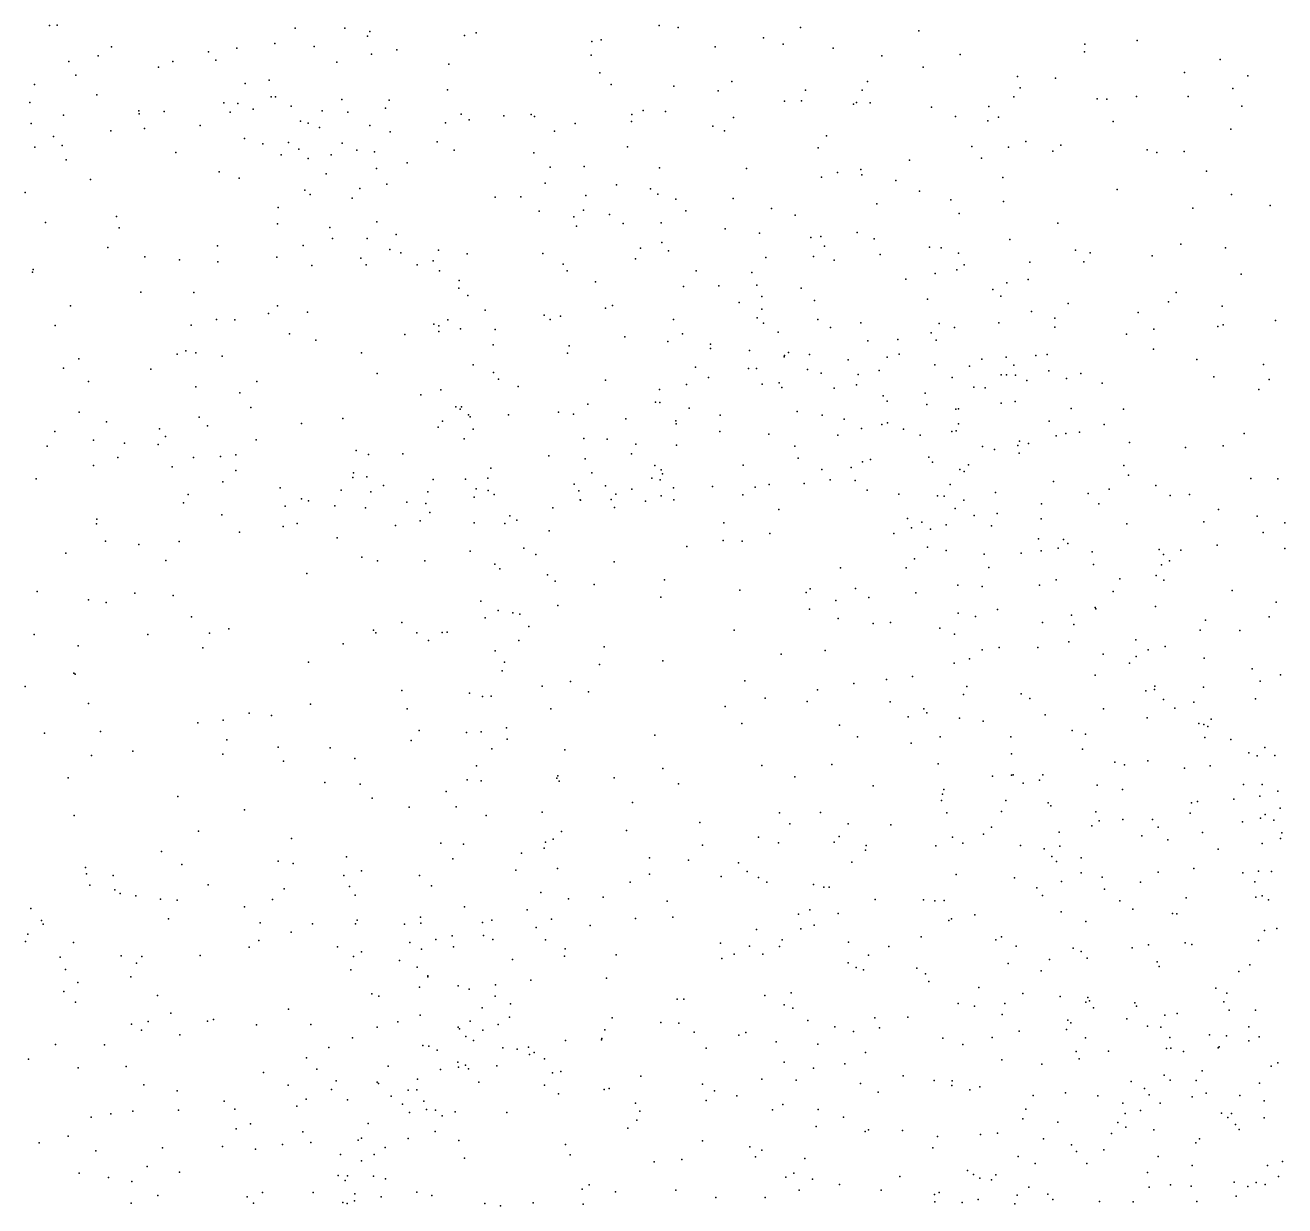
# Model space of a CAD drawing. Header units: metres. Extents: x -25 to 25, y -27.7 to 27.8.
# Drawn here: x -14.639 to -11.815, y -7.935 to -5.287 of the extents above; entities that cross this region are included whole.
import ezdxf

# ---------------------------------------------------------------- set-up
doc = ezdxf.new("R2010")
doc.units = ezdxf.units.M

msp = doc.modelspace()

# ---------------------------------------------------------------- linework, layer by layer
for p in [(-14.5843, -5.2873, 17.9836), (-14.5671, -5.2866, 4.6637), (-14.034, -5.2934, -4.9512), (-13.9223, -5.2936, 8.8546), (-13.866, -5.3007, 8.5322), (-13.6276, -5.3038, 0.9385), (-13.218, -5.2876, 0.5269), (-13.1754, -5.2921, 5.8368), (-12.9008, -5.2915, 5.9392), (-12.6359, -5.2996, 17.0792), (-14.4455, -5.3352, -4.9393), (-14.0791, -5.328, 8.299), (-13.991, -5.3342, 17.5175), (-13.8717, -5.311, 17.2956), (-13.6541, -5.3094, 17.2065), (-13.369, -5.3232, 5.5531), (-13.3477, -5.3193, -5.0284), (-13.0922, -5.3354, -5.3715), (-12.9837, -5.3151, 17.2241), (-12.9398, -5.3293, 1.2093), (-12.2632, -5.3295, 0.5974), (-12.1458, -5.3211, 1.1595), (-14.4755, -5.3551, 9.3293), (-14.2278, -5.3465, 6.4169), (-14.2115, -5.3648, 8.1976), (-14.1649, -5.3383, 4.4936), (-13.8628, -5.3517, 8.7236), (-13.8062, -5.3422, 4.5197), (-13.3701, -5.3538, 17.2505), (-12.8276, -5.3378, 0.605), (-12.7183, -5.3551, 1.1866), (-12.5428, -5.3523, -5.5516), (-12.2638, -5.3465, -5.5933), (-11.9602, -5.3639, 1.2257), (-14.5415, -5.3682, 8.1817), (-14.3402, -5.3809, 9.2569), (-14.3081, -5.368, 6.9846), (-13.9407, -5.3695, 8.3609), (-13.6896, -5.3743, 4.6802), (-12.6258, -5.381, -2.2912), (-12.0398, -5.3925, -5.7668), (-14.6184, -5.4193, 9.512), (-14.5257, -5.3991, 18.0871), (-14.1457, -5.4177, 7.0044), (-14.092, -5.4099, 6.1723), (-13.3511, -5.3937, 1.2033), (-13.3254, -5.4199, 5.9086), (-13.0545, -5.4129, 5.73), (-12.7507, -5.4133, 6.3356), (-12.4144, -5.4014, 16.9734), (-12.329, -5.4051, 6.2824), (-11.8978, -5.4, -5.9065), (-14.4782, -5.4425, 7.221), (-14.0878, -5.4474, 8.0843), (-14.0777, -5.4477, 9.0738), (-13.6922, -5.432, 0.7927), (-13.1845, -5.4233, 5.9922), (-13.0852, -5.4339, 1.292), (-12.8895, -5.4324, 17.2743), (-12.7624, -5.4323, -5.5228), (-12.4229, -5.4477, 5.976), (-12.4087, -5.4274, 0.6153), (-12.1475, -5.4466, 0.6507), (-12.0316, -5.4466, 16.7304), (-11.9313, -5.429, 0.734), (-14.6289, -5.4598, 4.5288), (-14.1933, -5.4608, 9.1835), (-14.1623, -5.4622, 7.2481), (-14.1281, -5.4751, 17.9813), (-14.0427, -5.4684, -4.9569), (-13.9291, -5.4531, 17.6745), (-13.8312, -5.4729, 17.4949), (-13.8233, -5.4549, 8.5877), (-13.2533, -5.4777, 0.5309), (-12.9366, -5.4569, -5.4439), (-12.8983, -5.4561, 5.7815), (-12.7824, -5.4641, 1.284), (-12.7756, -5.4604, -2.5983), (-12.745, -5.4607, -2.1075), (-12.6071, -5.4706, 1.2735), (-12.4785, -5.4693, -2.521), (-12.2356, -5.4519, 16.8616), (-12.2141, -5.4528, 1.2754), (-11.9111, -5.4683, 11.6041), (-14.5533, -5.4888, 7.353), (-14.3841, -5.4786, 18.1233), (-14.3835, -5.4853, 7.3374), (-14.3273, -5.4806, 7.9268), (-14.1795, -5.4817, 6.6202), (-14.0215, -5.5021, 7.3865), (-14.0045, -5.5061, 7.0805), (-13.9731, -5.479, 6.0936), (-13.9157, -5.4817, 8.2298), (-13.6965, -5.5054, -4.8745), (-13.6613, -5.4863, 4.4581), (-13.6437, -5.499, 5.9276), (-13.5662, -5.49, 4.9201), (-13.5044, -5.4873, 0.5219), (-13.4974, -5.4918, 1.17), (-13.2801, -5.5029, -5.0254), (-13.2788, -5.4866, 5.4983), (-13.2038, -5.4804, -5.1602), (-13.051, -5.4938, 0.5857), (-12.5536, -5.4917, 17.1391), (-12.481, -5.5011, -2.2987), (-12.4571, -5.4931, 6.324), (-12.2001, -5.5028, 6.05), (-14.6257, -5.5072, 7.95), (-14.4473, -5.5237, 7.5712), (-14.3715, -5.5184, 4.4247), (-14.2464, -5.5115, 7.7555), (-13.9791, -5.5164, 8.9534), (-13.8663, -5.5116, 8.7361), (-13.8205, -5.5261, 6.0021), (-13.4527, -5.5246, 17.3755), (-13.4063, -5.507, 5.3385), (-13.0972, -5.5132, 17.3662), (-13.0714, -5.5239, -5.3024), (-12.8426, -5.5347, -2.2482), (-11.936, -5.5199, -5.8082), (-14.6177, -5.5599, -4.9351), (-14.5755, -5.5364, 7.6571), (-14.5561, -5.5563, 4.4308), (-14.1475, -5.541, 6.4611), (-14.106, -5.5525, 4.294), (-14.0484, -5.55, 6.8856), (-13.9287, -5.551, 8.0885), (-13.7156, -5.5479, 0.898), (-13.2884, -5.5598, 6.0486), (-12.861, -5.5616, 0.62), (-12.5165, -5.5588, -2.1548), (-12.4349, -5.5601, 17.0547), (-12.3954, -5.5473, 1.3394), (-12.3175, -5.5561, 6.2451), (-14.547, -5.5884, 18.1982), (-14.301, -5.5719, 9.2911), (-14.065, -5.5773, 6.3036), (-14.0253, -5.5644, 7.8552), (-14.0044, -5.5859, 7.5407), (-13.9529, -5.5774, 17.8806), (-13.8955, -5.5671, 8.4759), (-13.8559, -5.5709, 7.3053), (-13.677, -5.5669, 0.6258), (-13.4987, -5.573, 4.5871), (-12.6567, -5.5893, 6.3121), (-12.495, -5.5848, -2.6219), (-12.3349, -5.5695, -5.5322), (-12.1237, -5.5661, 16.7843), (-12.102, -5.5722, -5.6402), (-12.0405, -5.5701, 0.731), (-14.2042, -5.6158, -4.975), (-13.8512, -5.6084, 17.7284), (-13.783, -5.5955, 4.273), (-13.4621, -5.6052, 5.0286), (-13.3855, -5.6039, 0.4536), (-13.2168, -5.6065, 17.4101), (-13.0216, -5.6078, 5.5986), (-12.8178, -5.6169, 6.3157), (-12.7655, -5.6105, 17.3162), (-11.9907, -5.6138, 1.4835), (-14.4924, -5.6328, -4.988), (-14.1595, -5.6296, 9.0954), (-13.9645, -5.6199, 8.6141), (-13.8281, -5.6431, 7.1554), (-13.4732, -5.641, 1.2824), (-13.3132, -5.645, -4.843), (-12.8535, -5.6278, 1.3958), (-12.7635, -5.6223, 5.7217), (-12.6869, -5.6347, -5.4721), (-12.4475, -5.6281, 0.6379), (-14.639, -5.6616, 9.6868), (-14.0124, -5.6569, -4.9283), (-14, -5.6667, 8.3092), (-13.9057, -5.6746, 4.2057), (-13.8886, -5.6531, 7.4335), (-13.5853, -5.6724, -4.7805), (-13.528, -5.6714, 6.0666), (-13.382, -5.6687, 4.6218), (-13.2368, -5.6539, 0.4971), (-13.2205, -5.6654, 6.1627), (-13.0521, -5.6753, 0.5667), (-12.6341, -5.6586, 0.6389), (-12.1909, -5.6549, 1.4806), (-11.9348, -5.6667, -5.7255), (-14.0716, -5.6956, 4.1867), (-13.4867, -5.7041, 17.5017), (-13.3875, -5.7016, 4.9103), (-13.1804, -5.6767, -4.9802), (-13.1576, -5.703, 1.4012), (-12.9657, -5.698, -5.2891), (-12.7296, -5.687, -2.7015), (-12.5642, -5.6785, 1.4333), (-12.4457, -5.6821, -5.4905), (-12.0214, -5.6974, 1.6167), (-11.8476, -5.6914, 1.6883), (-14.5937, -5.7293, 4.2397), (-14.4342, -5.7156, 18.2295), (-14.0737, -5.7325, 8.5116), (-13.8504, -5.7277, 17.8491), (-13.4087, -5.7162, 4.2491), (-13.3293, -5.7112, 5.1644), (-13.2983, -5.7316, 17.4914), (-13.2133, -5.73, 5.2888), (-12.9126, -5.7131, -2.5251), (-12.5454, -5.7093, 5.7884), (-12.3237, -5.7308, 1.5346), (-14.428, -5.7409, 9.4242), (-13.9558, -5.7404, 6.4547), (-13.807, -5.756, 7.3268), (-13.403, -5.7374, -4.6975), (-13.0699, -5.7431, 17.4518), (-12.9927, -5.753, 5.4662), (-12.7737, -5.7517, 5.6183), (-14.454, -5.7855, -5.0334), (-14.2077, -5.7819, 4.1313), (-14.0155, -5.7811, 7.828), (-13.9498, -5.7653, 17.9776), (-13.872, -5.7654, 6.7477), (-13.2599, -5.7871, 4.7336), (-13.2115, -5.7741, 4.3709), (-12.8777, -5.763, 0.6012), (-12.8554, -5.7609, 1.4763), (-12.8472, -5.782, -2.6705), (-12.7358, -5.7659, 6.2733), (-12.6115, -5.7847, -2.0654), (-12.5854, -5.7864, 17.213), (-12.4317, -5.7672, -2.2135), (-12.048, -5.7775, 0.7708), (-11.9479, -5.7862, 1.8228), (-14.3711, -5.8065, 4.1257), (-14.2929, -5.8129, -5.0318), (-14.0751, -5.8069, 8.0483), (-13.8865, -5.8094, -4.8622), (-13.8217, -5.7899, 6.33), (-13.7972, -5.7974, 6.8898), (-13.7247, -5.8154, 17.7522), (-13.7121, -5.7912, -4.7688), (-13.648, -5.7993, 6.2118), (-13.4787, -5.799, 4.1239), (-13.2706, -5.8106, 4.2011), (-13.1966, -5.793, -4.7906), (-12.9785, -5.8078, -2.2497), (-12.872, -5.8054, 17.39), (-12.8256, -5.8135, -5.2745), (-12.7223, -5.8009, 17.3226), (-12.5464, -5.7983, 1.5512), (-12.2845, -5.7909, 11.369), (-12.2653, -5.8171, 1.6637), (-12.2516, -5.7972, 16.8768), (-12.1127, -5.8042, 16.7488), (-14.6225, -5.8403, 9.6455), (-14.6208, -5.8344, -5.049), (-14.2074, -5.8173, 8.9166), (-13.9963, -5.8256, 7.6738), (-13.8747, -5.8243, 4.1028), (-13.7602, -5.824, 7.0693), (-13.7103, -5.8376, 0.9755), (-13.4329, -5.8224, 6.2271), (-13.4242, -5.8376, 1.4284), (-13.1349, -5.8374, 5.1926), (-13.0096, -5.841, -2.4815), (-12.5992, -5.8439, 5.6431), (-12.5503, -5.8356, -2.7165), (-12.5343, -5.824, 6.1868), (-12.3866, -5.8179, 5.9592), (-11.9131, -5.8453, 2.0243), (-13.6663, -5.8591, 6.3528), (-13.3608, -5.8622, -4.6037), (-13.1632, -5.8725, 4.9252), (-13.084, -5.8715, 4.2713), (-12.9989, -5.8701, 1.5554), (-12.6645, -5.8562, -5.3244), (-12.4386, -5.8647, 1.6675), (-12.3906, -5.8568, 17.0089), (-14.3798, -5.8852, 9.1737), (-14.2608, -5.8864, 4.0184), (-13.6669, -5.8764, 1.2422), (-13.6463, -5.8931, 0.3999), (-12.9875, -5.8955, -4.9761), (-12.8992, -5.8766, 6.2604), (-12.6162, -5.9012, 1.6743), (-12.4694, -5.8794, -5.3594), (-12.4514, -5.8948, 0.6849), (-12.0584, -5.8862, -5.5102), (-14.5374, -5.9162, 3.9616), (-14.0737, -5.9164, 7.7716), (-13.6081, -5.9257, 6.4806), (-13.3379, -5.9217, 0.3289), (-13.3226, -5.9151, 17.5791), (-13.0385, -5.9089, 4.6576), (-12.9877, -5.9235, 4.46), (-12.8695, -5.904, 5.3418), (-12.3829, -5.9292, -2.2171), (-12.301, -5.9108, 1.8157), (-12.0758, -5.907, 2.0481), (-11.9556, -5.9171, 2.3428), (-14.2099, -5.9466, 8.2283), (-14.1691, -5.9474, -5.0111), (-14.0938, -5.9332, 4.0027), (-14.0059, -5.9307, -4.9046), (-13.7232, -5.9574, -4.6577), (-13.6913, -5.9472, 0.5711), (-13.4754, -5.9372, 6.4012), (-13.4622, -5.9471, 17.6446), (-13.4391, -5.9391, 3.9649), (-13.1854, -5.9471, 6.2984), (-12.9982, -5.943, 4.9403), (-12.9839, -5.9551, 4.0397), (-12.8621, -5.9471, -2.096), (-12.7658, -5.9544, -5.1608), (-12.5901, -5.9559, 5.5262), (-12.4565, -5.9542, 5.655), (-12.3308, -5.9441, 11.376), (-12.1436, -5.9313, 0.7799), (-11.8359, -5.9493, -5.6016), (-14.5716, -5.9603, 9.3631), (-14.2667, -5.9595, 8.5634), (-14.0463, -5.9791, 7.6326), (-13.7878, -5.9806, 17.9213), (-13.7116, -5.961, 0.8236), (-13.7116, -5.9737, 6.9406), (-13.6634, -5.9675, 6.6989), (-13.5853, -5.9691, 1.4193), (-13.2946, -5.9856, -4.5136), (-13.1653, -5.9787, 0.397), (-12.9511, -5.9751, 4.1927), (-12.8337, -5.9649, 0.5753), (-12.6077, -5.9768, -5.204), (-12.5556, -5.9651, -2.0814), (-12.3304, -5.9639, 5.8484), (-12.17, -5.9798, 16.7594), (-12.1089, -5.9685, 2.2946), (-11.9654, -5.9623, 2.5124), (-11.953, -5.9585, 16.6359), (-13.9874, -5.9929, 18.0616), (-13.5902, -6.0036, 3.9481), (-13.4196, -6.0056, 1.5873), (-13.1981, -5.996, 1.6298), (-13.1026, -6.0022, 3.797), (-13.1024, -6.0116, 17.5479), (-12.7496, -5.9948, 17.3554), (-12.6829, -5.9913, 0.629), (-12.597, -5.9932, 17.2167), (-12.1095, -6.0132, -5.4013), (-14.5189, -6.0349, 18.2603), (-14.2984, -6.0242, -5.1093), (-14.2786, -6.0174, 8.3903), (-14.2565, -6.0215, 18.2078), (-14.1977, -6.0293, 7.9748), (-13.8848, -6.0216, -4.7743), (-13.4232, -6.022, -4.4046), (-13.0155, -6.016, -2.8099), (-12.9378, -6.0302, -4.7681), (-12.9369, -6.0273, 3.8038), (-12.9279, -6.0208, 17.4769), (-12.881, -6.0256, 4.7899), (-12.7938, -6.0376, 6.2257), (-12.7065, -6.031, -5.0341), (-12.68, -6.0243, 1.8162), (-12.4942, -6.0354, -2.7024), (-12.4396, -6.0312, 17.0239), (-12.3734, -6.0279, -5.2179), (-12.3475, -6.0255, -2.4005), (-12.0125, -6.0366, 2.6704), (-14.5534, -6.0561, -5.1808), (-14.3576, -6.0582, 8.6842), (-13.8497, -6.068, 7.2537), (-13.6347, -6.0485, -4.4479), (-13.5888, -6.0657, 0.2727), (-13.1359, -6.0537, -2.6921), (-13.0177, -6.0565, -4.6212), (-12.9998, -6.0568, 0.4593), (-12.8854, -6.0587, 3.6106), (-12.8548, -6.0668, 3.9406), (-12.7717, -6.0698, 3.3403), (-12.7243, -6.0611, 5.2197), (-12.5995, -6.0483, 5.4011), (-12.5217, -6.0518, 1.9303), (-12.4508, -6.0709, 5.5159), (-12.4387, -6.0706, 2.0661), (-12.4228, -6.0493, -2.1122), (-12.3439, -6.0621, 3.0481), (-12.2725, -6.068, 2.3846), (-11.8625, -6.0475, 14.3829), (-14.4972, -6.0862, 3.6716), (-14.2565, -6.0975, 3.7462), (-14.1198, -6.0857, 3.8364), (-13.5776, -6.0804, 6.6125), (-13.5337, -6.0969, 17.7747), (-13.3383, -6.0828, 0.2794), (-13.1561, -6.0926, 3.5718), (-13.1068, -6.0767, -2.2495), (-12.9866, -6.0918, 3.3878), (-12.9485, -6.0888, 1.829), (-12.943, -6.0993, -2.9317), (-12.7753, -6.0934, -2.9212), (-12.5612, -6.0771, 0.6794), (-12.5124, -6.0986, 2.9986), (-12.4185, -6.0714, 3.2251), (-12.3933, -6.0833, 5.9425), (-12.3044, -6.0794, 2.8195), (-12.2246, -6.0899, -5.2486), (-11.9742, -6.0757, 2.8314), (-11.8498, -6.0817, -5.5236), (-14.1577, -6.1115, 7.7016), (-13.7519, -6.116, -4.5398), (-13.7073, -6.1049, 3.8745), (-13.2172, -6.1038, -2.3631), (-12.8256, -6.1008, 4.5978), (-12.7155, -6.118, 1.974), (-12.6217, -6.112, -2.8376), (-12.4868, -6.1001, -5.0324), (-11.8736, -6.1039, 14.1641), (-14.5182, -6.1546, 8.8923), (-14.133, -6.1441, -5.054), (-13.6739, -6.1429, 0.7546), (-13.664, -6.1478, 0.3869), (-13.6605, -6.1428, 1.0492), (-13.4432, -6.155, -4.1807), (-13.3777, -6.1368, 6.4381), (-13.2257, -6.1319, 17.6308), (-13.2161, -6.1329, -2.8026), (-13.1503, -6.1459, 6.3041), (-12.9084, -6.1528, 1.9741), (-12.7068, -6.1303, 3.066), (-12.6177, -6.1372, 2.1136), (-12.5527, -6.1476, -2.1134), (-12.5465, -6.1473, -4.839), (-12.4507, -6.1346, 3.4383), (-12.4193, -6.1304, 2.4926), (-12.2939, -6.1461, 3.3372), (-12.1767, -6.1476, 14.3397), (-14.4565, -6.1761, 8.7186), (-14.2489, -6.1662, 2.3615), (-14.0197, -6.1799, 7.4105), (-13.9269, -6.1688, -4.8175), (-13.7034, -6.1748, 6.96), (-13.6454, -6.1605, 1.258), (-13.6412, -6.1652, -4.1979), (-13.5558, -6.1604, 3.7503), (-13.41, -6.1595, 1.8247), (-13.2922, -6.1693, -2.5475), (-13.1801, -6.1739, 1.9073), (-13.1793, -6.1811, 0.332), (-13.0811, -6.1614, -4.4146), (-12.8522, -6.1611, -4.5959), (-12.8026, -6.1702, 4.3184), (-12.7188, -6.1825, 4.721), (-12.7056, -6.1787, 3.8018), (-12.547, -6.1808, 2.3862), (-12.3434, -6.1745, -2.5196), (-12.2198, -6.1824, 14.4976), (-14.5725, -6.198, 3.2014), (-14.3381, -6.1917, 3.4933), (-14.3243, -6.209, 8.1256), (-14.2304, -6.1852, 7.8188), (-13.7132, -6.1883, 17.9347), (-13.6348, -6.1926, 1.4124), (-13.0817, -6.1981, 3.2312), (-12.9722, -6.2043, 3.0978), (-12.8171, -6.2062, 2.1178), (-12.7641, -6.1915, 2.9332), (-12.6696, -6.1931, 17.2671), (-12.6328, -6.2065, 2.7243), (-12.5614, -6.1979, 17.1082), (-12.5515, -6.1963, 2.5799), (-12.3275, -6.2077, -4.956), (-12.3063, -6.2028, -2.2546), (-12.2755, -6.1995, 0.7905), (-11.9061, -6.2023, 0.7932), (-14.5896, -6.2309, 3.0149), (-14.4856, -6.2174, 2.5973), (-14.4163, -6.2243, 3.3063), (-14.3412, -6.2272, 2.5136), (-14.1215, -6.2164, 18.1319), (-13.8973, -6.2405, 7.239), (-13.6552, -6.2147, 0.8901), (-13.3865, -6.2135, 3.5462), (-13.334, -6.2152, -2.7126), (-13.2701, -6.2261, 3.3975), (-13.1785, -6.2288, -4.2243), (-12.9137, -6.2312, 17.4934), (-12.4931, -6.2317, 5.1731), (-12.4657, -6.2382, 3.5567), (-12.4133, -6.2296, -4.8149), (-12.4099, -6.2198, 14.4019), (-12.3896, -6.2251, 16.8872), (-12.1634, -6.2228, -5.1734), (-12.0376, -6.2337, 16.6558), (-11.9531, -6.2305, -5.3776), (-14.4314, -6.2566, 8.4556), (-14.2618, -6.2562, -5.177), (-14.201, -6.2542, 2.7038), (-14.167, -6.2507, 3.5338), (-13.8696, -6.2494, -4.6633), (-13.7923, -6.2479, -4.3948), (-13.4653, -6.2526, 2.0002), (-13.3838, -6.2594, -3.9906), (-13.2797, -6.2482, 2.0293), (-12.9062, -6.2576, 2.9321), (-12.7618, -6.2661, 2.3326), (-12.7437, -6.2605, 4.1274), (-12.6135, -6.2556, 4.8376), (-12.6048, -6.2666, -2.9153), (-12.4103, -6.2466, -2.1269), (-14.4858, -6.2743, -5.263), (-14.3095, -6.2775, 7.9744), (-14.1664, -6.2855, 7.5611), (-13.9028, -6.2909, 2.2512), (-13.5953, -6.2804, 6.7631), (-13.3683, -6.2908, -2.9161), (-13.2274, -6.2741, 3.2508), (-13.2135, -6.284, -3.1501), (-13.2099, -6.2929, -4.0669), (-13.0292, -6.2733, -2.2347), (-12.8532, -6.283, 0.5116), (-12.7871, -6.279, 17.3822), (-12.544, -6.2834, 14.2517), (-12.5339, -6.288, -4.619), (-12.5241, -6.2731, 6.0093), (-12.1761, -6.274, 5.6479), (-12.1655, -6.2959, 16.7222), (-14.6146, -6.3044, 8.8328), (-14.1958, -6.3109, 3.1031), (-14.0671, -6.3244, 3.394), (-13.9044, -6.3009, 3.5809), (-13.8731, -6.2998, 18.029), (-13.8357, -6.3194, 2.0749), (-13.7241, -6.3054, 2.2587), (-13.6516, -6.3053, 0.6656), (-13.602, -6.3025, -3.9131), (-13.4081, -6.3161, 17.806), (-13.3377, -6.3197, 2.2535), (-13.2339, -6.3029, 6.3766), (-13.2156, -6.3063, 17.6929), (-13.1853, -6.3242, 3.0154), (-13.0981, -6.3217, -3.2731), (-13.0023, -6.3229, 2.7849), (-12.9714, -6.317, 2.3506), (-12.8925, -6.3149, 2.5028), (-12.8347, -6.3061, -2.2163), (-12.7782, -6.308, 6.1939), (-12.5652, -6.3172, 14.4159), (-12.3339, -6.31, 14.0792), (-12.1044, -6.3192, 3.3136), (-11.891, -6.3035, 5.3925), (-11.8308, -6.3039, 2.8634), (-14.2736, -6.3395, 7.8157), (-14.0192, -6.3487, 2.1375), (-14.0041, -6.3533, 2.9756), (-13.9307, -6.3297, -4.8303), (-13.8641, -6.3333, 2.5682), (-13.736, -6.3335, 1.8674), (-13.6327, -6.3456, 2.4191), (-13.6277, -6.3267, 3.494), (-13.6011, -6.33, 1.3079), (-13.5879, -6.3391, 17.92), (-13.3975, -6.3311, -3.1451), (-13.3949, -6.3515, 3.1651), (-13.3938, -6.352, 2.4214), (-13.3255, -6.3503, -3.5451), (-13.315, -6.3387, -3.7208), (-13.2793, -6.3274, -2.3405), (-13.2132, -6.3424, 2.3736), (-13.1849, -6.3514, -3.4425), (-13.03, -6.3402, 2.6298), (-12.7515, -6.3294, -3.0677), (-12.6805, -6.3384, -4.4725), (-12.5937, -6.3425, 4.6057), (-12.5787, -6.3427, 3.786), (-12.5344, -6.3523, 14.0927), (-12.4636, -6.3351, -2.8306), (-12.2559, -6.3372, -4.9007), (-12.209, -6.3276, 5.2394), (-12.0721, -6.3417, 0.8006), (-12.0287, -6.3392, 5.6273), (-14.2838, -6.3578, 2.2405), (-14.0559, -6.3657, -5.0322), (-13.9447, -6.3647, 3.1174), (-13.8761, -6.3692, 3.2605), (-13.7834, -6.3564, 3.3957), (-13.7407, -6.3596, -4.0118), (-13.732, -6.3796, 2.72), (-13.4562, -6.3695, -3.3689), (-13.318, -6.3687, 2.6423), (-13.2482, -6.3543, 0.3431), (-12.9496, -6.3727, -4.1924), (-12.5543, -6.3709, 16.9907), (-12.3603, -6.3602, 5.845), (-12.2322, -6.3603, 3.463), (-11.9636, -6.3727, 14.8288), (-14.4795, -6.4048, 18.2069), (-14.4787, -6.3947, 2.3082), (-14.1983, -6.3846, 18.1276), (-14.0295, -6.4045, 18.0639), (-13.8087, -6.409, -4.2305), (-13.7536, -6.3986, 3.0724), (-13.6327, -6.4031, 0.7858), (-13.5638, -6.4045, 2.9092), (-13.5524, -6.3871, 3.1368), (-13.5365, -6.3972, 2.7472), (-13.073, -6.4027, -3.538), (-12.6613, -6.3931, 4.1176), (-12.6289, -6.4016, 17.1503), (-12.5745, -6.4071, -2.9838), (-12.5116, -6.3861, -2.1896), (-12.4724, -6.4097, 4.7336), (-12.4602, -6.3822, 0.7302), (-12.361, -6.3939, 14.6163), (-12.169, -6.4055, 14.7087), (-11.9963, -6.4007, -5.2348), (-11.8769, -6.3876, -5.3706), (-11.8151, -6.403, 5.25), (-14.1583, -6.4235, 7.4872), (-14.0604, -6.4112, 7.3645), (-13.9399, -6.4367, 7.2372), (-13.4646, -6.4212, -2.8451), (-12.9696, -6.4267, 17.5386), (-12.6916, -6.4268, 6.1462), (-12.6523, -6.4141, 14.307), (-12.6094, -6.417, 4.3859), (-11.8635, -6.4245, 0.733), (-14.4586, -6.4441, 8.2731), (-14.3846, -6.4515, 8.0111), (-14.2941, -6.4446, -5.2056), (-13.6415, -6.4665, 1.6632), (-13.5209, -6.4596, -3.5706), (-13.1554, -6.4559, 6.3908), (-13.0742, -6.4422, -2.2957), (-13.0316, -6.4443, -3.899), (-12.6162, -6.4575, 0.6278), (-12.5745, -6.4652, 3.9975), (-12.3671, -6.4388, 4.8548), (-12.3615, -6.4658, -4.603), (-12.3233, -6.4598, 13.98), (-12.3111, -6.4403, -2.7158), (-12.3019, -6.449, -2.18), (-12.0971, -6.4625, -5.0603), (-12.0483, -6.4644, 5.0887), (-11.9667, -6.4528, 14.0115), (-11.8152, -6.4608, 16.4849), (-14.5478, -6.4712, 8.4693), (-14.3237, -6.4875, 7.8452), (-13.8846, -6.4797, -4.5977), (-13.8495, -6.4884, -4.4051), (-13.7429, -6.4881, 7.0235), (-13.4939, -6.4736, -3.0256), (-13.3183, -6.4903, -2.4713), (-12.645, -6.4835, -2.2553), (-12.489, -6.4729, 3.8312), (-12.4062, -6.4711, 16.7847), (-12.2469, -6.468, -2.5553), (-12.087, -6.4739, 3.4125), (-12.0739, -6.4883, 5.6784), (-14.0077, -6.5162, 2.0862), (-13.5861, -6.4959, 1.0758), (-13.5752, -6.5058, 1.3877), (-13.4682, -6.5192, 0.4223), (-12.8115, -6.5035, -3.2673), (-12.664, -6.5042, -3.123), (-12.4787, -6.5032, 4.497), (-12.244, -6.4967, 5.7787), (-12.1036, -6.5211, 13.9814), (-12.0917, -6.4968, 16.6614), (-13.4511, -6.5335, 6.651), (-13.3636, -6.5414, 17.8246), (-13.2056, -6.5306, 17.7218), (-12.8791, -6.5508, -3.4007), (-12.7778, -6.5502, 0.5062), (-12.5479, -6.5424, 6.0204), (-12.4937, -6.5454, -2.2353), (-12.3647, -6.5428, 4.6232), (-12.3278, -6.5304, 3.6996), (-12.1853, -6.5285, -2.4212), (-12.0864, -6.5315, 0.7665), (-14.6125, -6.557, 2.2683), (-14.497, -6.5756, 18.1493), (-14.3933, -6.5608, -5.2326), (-14.3076, -6.5656, 18.0881), (-13.6173, -6.5787, 0.7762), (-13.2143, -6.5694, -2.3742), (-13.037, -6.5541, 0.3888), (-12.8878, -6.5595, -3.987), (-12.8216, -6.5774, -2.307), (-12.7473, -6.5703, -4.1961), (-12.6422, -6.56, 17.0505), (-12.2, -6.5569, 14.7058), (-11.9329, -6.5547, 16.5614), (-14.4572, -6.5819, 8.1347), (-13.5789, -6.5997, 6.8409), (-13.5459, -6.6046, 0.5362), (-13.5304, -6.6075, 17.9337), (-13.445, -6.5883, -2.7469), (-12.881, -6.5965, 6.3269), (-12.5473, -6.6052, -4.3712), (-12.4593, -6.5976, 4.2017), (-12.2399, -6.5925, 4.7061), (-12.2385, -6.5956, 0.7495), (-12.1051, -6.5903, -4.9547), (-11.8347, -6.5806, 13.9657), (-14.2665, -6.6135, 7.6943), (-13.7948, -6.6268, 1.9072), (-13.608, -6.6163, 1.5705), (-13.51, -6.6355, -3.1376), (-12.8166, -6.6178, 17.3179), (-12.7379, -6.6289, 14.2164), (-12.6992, -6.6264, -3.2524), (-12.5087, -6.6128, -3.0696), (-12.358, -6.6268, 4.428), (-12.2933, -6.6103, -2.2078), (-12.2882, -6.6312, -4.6155), (-11.993, -6.6212, 14.8414), (-11.8501, -6.614, 14.9394), (-14.6188, -6.6534, 8.407), (-14.3639, -6.653, 7.8861), (-14.226, -6.6507, 2.1459), (-14.1825, -6.641, 18.0338), (-13.8582, -6.6436, -4.462), (-13.853, -6.6499, 7.1489), (-13.7607, -6.6499, 18.0079), (-13.704, -6.6488, 6.9901), (-13.693, -6.648, 1.7703), (-13.0499, -6.644, 17.5677), (-12.5882, -6.6394, 16.8942), (-12.5555, -6.6525, 0.6191), (-12.0048, -6.6438, 4.8737), (-11.9162, -6.6446, -5.2387), (-14.5206, -6.6785, 2.2005), (-14.241, -6.6836, -5.0965), (-13.9261, -6.6746, 2.0123), (-13.7345, -6.6665, -4.2444), (-13.5856, -6.6903, 1.0601), (-13.5321, -6.6669, -3.6805), (-13.3407, -6.681, -2.5314), (-12.8452, -6.6891, -3.6813), (-12.4935, -6.6881, 13.9214), (-12.4553, -6.6827, 14.5529), (-12.3689, -6.6825, 5.8971), (-12.299, -6.6699, 3.8872), (-12.1494, -6.6654, -2.2803), (-12.1214, -6.6879, -2.5543), (-12.0833, -6.6803, 5.7481), (-14.0039, -6.7155, 18.0185), (-13.5641, -6.7157, 1.3176), (-13.3517, -6.7204, 6.6284), (-13.2094, -6.7127, 0.3925), (-12.944, -6.6973, 6.4271), (-12.556, -6.7174, -3.1942), (-12.5223, -6.7078, -2.2712), (-12.2226, -6.6977, -2.8658), (-12.1635, -6.7178, 4.5365), (-12.1485, -6.7029, 3.7603), (-11.9959, -6.7061, 3.5687), (-14.5296, -6.7404, -5.2508), (-14.5269, -6.7425, 8.2013), (-13.5698, -6.7352, -3.9718), (-12.6496, -6.7477, 0.5333), (-12.2406, -6.7444, 4.0882), (-11.888, -6.7302, 16.524), (-11.8244, -6.7435, 0.6014), (-14.639, -6.7703, 2.1634), (-13.4803, -6.7689, -3.3959), (-13.4164, -6.7589, 0.4316), (-13.0258, -6.7576, -2.3383), (-12.8626, -6.7773, -2.3253), (-12.7812, -6.7636, 14.1039), (-12.708, -6.7541, 16.9895), (-12.5276, -6.7697, 16.7568), (-12.1072, -6.7769, -4.9052), (-12.1067, -6.7694, -2.1139), (-11.9971, -6.7715, 4.6341), (-11.8706, -6.758, 3.4256), (-13.7948, -6.7791, -4.3886), (-13.6426, -6.7852, 0.6762), (-13.6134, -6.7928, 17.9685), (-13.5944, -6.7918, 1.4889), (-13.3759, -6.7817, 17.8355), (-12.9804, -6.796, 0.3636), (-12.8857, -6.8039, 17.2968), (-12.7001, -6.8043, 14.3079), (-12.5356, -6.7882, 11.2037), (-12.4058, -6.7863, -3.1591), (-12.3866, -6.7967, -4.4168), (-12.1267, -6.7795, 13.9183), (-12.087, -6.799, 3.9729), (-12.0189, -6.8055, 3.8023), (-11.8809, -6.798, 14.9113), (-14.4971, -6.8082, 18.025), (-14.1371, -6.8298, -4.9034), (-13.9996, -6.8099, 7.3262), (-13.7827, -6.8204, 7.0907), (-13.4607, -6.8204, -2.9728), (-13.0696, -6.8149, 6.5273), (-12.6244, -6.8204, 6.2276), (-12.618, -6.829, -4.1021), (-12.3525, -6.8333, 5.9501), (-12.2219, -6.82, -3.0539), (-12.0614, -6.8188, -2.6542), (-14.2522, -6.8514, -5.0136), (-14.1952, -6.8453, 2.1049), (-14.0865, -6.8353, 7.4516), (-13.0322, -6.853, 17.4831), (-12.8131, -6.8569, 17.1335), (-12.6595, -6.838, -3.4761), (-12.5446, -6.8414, 14.4612), (-12.4915, -6.8481, 6.0992), (-12.1236, -6.8404, 5.8475), (-12.008, -6.8531, 14.8218), (-11.997, -6.8549, 4.2643), (-11.9876, -6.8598, -2.3792), (-11.98, -6.8434, 13.903), (-14.5958, -6.8749, -5.287), (-14.4699, -6.8708, 8.0793), (-14.1867, -6.8894, 7.6445), (-13.756, -6.8684, 17.9808), (-13.6493, -6.8734, 0.8718), (-13.6165, -6.8716, 1.0696), (-13.5602, -6.863, -4.0753), (-13.5588, -6.8881, 6.8144), (-13.2275, -6.8795, -2.4056), (-12.7731, -6.8826, 13.8839), (-12.5875, -6.8832, 13.8463), (-12.4295, -6.883, -2.2309), (-12.292, -6.8688, 16.6578), (-12.2621, -6.8772, 0.7501), (-11.9946, -6.8843, 0.7388), (-11.9358, -6.889, -2.2317), (-14.3975, -6.9154, 17.975), (-14.072, -6.9061, -4.7435), (-13.9555, -6.9074, -4.6174), (-13.7737, -6.8908, 1.8186), (-13.5932, -6.9101, 0.5067), (-13.4295, -6.9121, 0.4178), (-12.6525, -6.897, 6.3642), (-12.2689, -6.9109, -4.6374), (-11.8598, -6.9072, 4.3925), (-14.4907, -6.9246, -5.1822), (-14.1956, -6.9218, 17.9615), (-14.0596, -6.9373, 2.0427), (-13.8997, -6.9317, 7.2619), (-12.8306, -6.945, 14.1237), (-12.5925, -6.9433, -3.6172), (-12.4277, -6.921, 0.7117), (-12.196, -6.9395, -4.7732), (-12.1744, -6.9459, 13.8489), (-12.122, -6.9366, -3.1084), (-11.896, -6.9187, 4.061), (-11.8774, -6.9257, 5.8464), (-11.8377, -6.9245, 2.5738), (-14.5424, -6.9748, 18.0018), (-13.6269, -6.9476, 1.4343), (-13.4451, -6.9702, -3.2167), (-13.3189, -6.9749, 17.7601), (-13.2095, -6.954, 0.3633), (-12.9872, -6.9469, 6.5451), (-12.9139, -6.9723, 17.2248), (-12.4706, -6.9709, -4.1521), (-12.428, -6.9686, -3.4038), (-12.4242, -6.9685, 16.6993), (-12.3576, -6.9685, 13.8151), (-12.0397, -6.9534, -2.9744), (-11.9822, -6.9483, -5.0764), (-13.9673, -6.9856, 7.401), (-13.8877, -6.9893, -4.4896), (-13.6481, -6.979, 17.9426), (-13.6168, -6.9815, 1.2768), (-13.4469, -6.976, -2.8213), (-13.442, -6.9825, -3.5629), (-13.1745, -6.988, 6.5646), (-12.738, -6.9925, 6.5272), (-12.5792, -7.0011, 16.7888), (-12.4019, -6.9867, 6.1448), (-12.3652, -6.9804, -4.3951), (-12.2355, -6.9917, 6.0187), (-12.1792, -7.0008, 14.6976), (-11.9077, -6.9902, -2.5614), (-11.8656, -6.9896, -2.3604), (-14.2968, -7.017, 2.0903), (-13.8609, -7.0207, 17.9577), (-13.695, -7.0053, 0.7054), (-13.2775, -7.0301, -2.3979), (-12.5846, -7.0256, 6.4358), (-12.5822, -7.0113, 10.9586), (-12.4402, -7.0259, 14.5154), (-12.3456, -7.031, 10.9077), (-12.0245, -7.0309, 0.9282), (-12.0106, -7.028, 5.9568), (-11.9294, -7.0225, -1.9634), (-11.8709, -7.016, 0.7657), (-11.8306, -7.0045, 2.1215), (-14.5293, -7.0597, 8.1366), (-14.1473, -7.0468, 7.7277), (-13.7782, -7.0409, 1.7729), (-13.6731, -7.0401, 1.5739), (-13.6053, -7.0596, 6.8169), (-13.4803, -7.0518, 6.7006), (-12.9481, -7.0534, 0.3744), (-12.856, -7.0527, -2.2747), (-12.5729, -7.0536, 11.3325), (-12.4499, -7.0507, -2.2048), (-12.34, -7.0379, 11.0695), (-12.2388, -7.0513, -3.3384), (-12.0271, -7.0539, 14.826), (-11.8588, -7.0572, 1.0662), (-11.8252, -7.0432, -5.2905), (-13.1267, -7.0754, 17.5562), (-12.9246, -7.0778, 14.0023), (-12.7943, -7.078, 0.5376), (-12.6985, -7.0801, 16.8888), (-12.4728, -7.0854, -3.9323), (-12.2476, -7.0822, -2.1011), (-12.2316, -7.0717, 16.6036), (-12.1782, -7.0681, 1.1113), (-12.1117, -7.0685, 1.2715), (-12.0991, -7.0854, -3.1911), (-11.9096, -7.0737, -2.8118), (-11.8699, -7.0652, 14.9539), (-11.8399, -7.0695, 16.458), (-14.2507, -7.0946, -4.8382), (-14.0423, -7.1107, 1.9568), (-13.4556, -7.1126, -2.9434), (-13.4365, -7.0949, -3.4013), (-13.2908, -7.0928, 0.3458), (-12.9948, -7.1079, 3.8163), (-12.8144, -7.1063, 13.7609), (-12.5604, -7.1079, 0.8366), (-12.4904, -7.1012, 11.1723), (-12.3211, -7.0969, -4.4944), (-12.136, -7.105, -4.8867), (-12.077, -7.1142, 16.5273), (-11.9996, -7.0975, 1.4442), (-11.8244, -7.1109, 2.7138), (-11.8221, -7.0981, 1.4462), (-14.3331, -7.1399, 4.0118), (-13.707, -7.1212, 0.8485), (-13.6565, -7.1239, 1.1527), (-13.526, -7.1435, 0.38), (-13.4757, -7.1327, -2.7725), (-13.4723, -7.1194, 17.824), (-13.1202, -7.126, 3.9179), (-12.9503, -7.1209, 3.9879), (-12.8251, -7.1195, 16.9919), (-12.7555, -7.1368, 3.8683), (-12.7539, -7.1264, 14.2144), (-12.5978, -7.1274, 13.7324), (-12.5367, -7.1211, 14.4419), (-12.4076, -7.1264, -3.7795), (-12.3545, -7.1345, 1.1489), (-12.3192, -7.1282, 13.752), (-11.9646, -7.1352, -2.9679), (-11.8659, -7.1219, 2.2282), (-14.2879, -7.169, 4.3719), (-14.072, -7.1621, 3.9606), (-14.038, -7.1667, 4.254), (-13.9188, -7.1518, 7.5113), (-13.68, -7.1567, 0.4959), (-13.2394, -7.1544, -2.2663), (-13.152, -7.1594, 3.7067), (-13.0401, -7.1656, 6.578), (-12.7861, -7.1638, 3.6879), (-12.3373, -7.151, 14.6194), (-12.3269, -7.1622, -3.6126), (-12.2719, -7.1542, 6.2428), (-14.5035, -7.1762, -5.1136), (-14.5014, -7.1904, 3.9933), (-14.4421, -7.194, 4.3527), (-13.9245, -7.1942, -4.4584), (-13.8852, -7.1838, 17.8957), (-13.7548, -7.1941, -4.3132), (-13.5394, -7.1823, -4.007), (-13.4453, -7.1784, -3.1373), (-13.2392, -7.1909, 6.5791), (-13.0784, -7.1959, -2.1927), (-13.0202, -7.1851, 4.1587), (-12.9947, -7.1981, 3.5621), (-12.5519, -7.1918, 0.9881), (-12.4213, -7.1995, -2.1361), (-12.2716, -7.1882, -4.6873), (-12.2246, -7.1979, 1.5105), (-12.0988, -7.1864, 13.7596), (-12.0191, -7.1784, 6.1315), (-11.9094, -7.1877, -5.1599), (-11.8742, -7.184, 1.6536), (-11.8447, -7.1852, 6.037), (-14.4938, -7.2155, 17.9817), (-14.4378, -7.2263, 3.8379), (-14.2288, -7.2151, 3.7899), (-14.0582, -7.2242, 4.4227), (-13.9121, -7.2188, 4.1677), (-13.7284, -7.2173, 1.5746), (-13.2824, -7.209, 4.0344), (-12.9761, -7.2086, 0.4307), (-12.872, -7.2142, 0.6165), (-12.8485, -7.2204, 4.1878), (-12.8368, -7.2203, 6.6152), (-12.3712, -7.2218, -4.0427), (-12.3155, -7.2073, 16.6105), (-12.2196, -7.2243, -3.4944), (-12.1383, -7.2092, 14.7835), (-11.8821, -7.208, 2.3604), (-14.4262, -7.2343, 2.0176), (-14.3906, -7.2396, -4.9365), (-14.3356, -7.2474, 17.8946), (-14.298, -7.2493, 4.5425), (-14.0848, -7.2476, 7.8593), (-13.8995, -7.2379, 3.9517), (-13.4829, -7.232, 6.6805), (-13.4211, -7.2465, 3.896), (-13.3434, -7.2426, 3.6986), (-13.1998, -7.2515, 3.5372), (-12.7335, -7.248, 13.7059), (-12.6249, -7.2482, 16.8171), (-12.6, -7.251, 4.0259), (-12.5788, -7.25, 3.7948), (-12.3585, -7.2385, -4.2467), (-12.1851, -7.2509, 16.5263), (-12.0361, -7.2444, -3.1417), (-11.8798, -7.2427, -2.8897), (-11.8655, -7.2394, 2.5519), (-11.8514, -7.2482, 15.0459), (-14.6261, -7.2679, 11.9878), (-14.147, -7.2642, 17.8395), (-13.6538, -7.264, 17.8422), (-13.514, -7.2708, -2.5139), (-12.905, -7.2808, 14.0674), (-12.88, -7.2713, 3.4554), (-12.8164, -7.2795, 0.7774), (-12.5101, -7.2823, 1.2857), (-12.3167, -7.2757, -3.8205), (-12.1559, -7.2697, 6.3049), (-12.0666, -7.2794, -4.9764), (-12.0572, -7.28, -2.0489), (-14.6024, -7.2947, 11.8057), (-14.5987, -7.3033, 1.9884), (-14.3177, -7.2914, -4.797), (-14.1121, -7.3, 3.6595), (-13.9947, -7.3025, 4.5599), (-13.8988, -7.302, 3.7489), (-13.8951, -7.294, 7.6467), (-13.7888, -7.3034, 7.3877), (-13.7527, -7.2872, 4.1685), (-13.7519, -7.3008, 7.1736), (-13.6136, -7.2993, 6.8305), (-13.593, -7.2943, 3.9859), (-13.4933, -7.3104, -3.6677), (-13.4589, -7.292, -3.2706), (-13.3724, -7.306, 4.1899), (-13.2704, -7.2901, 17.6461), (-13.1874, -7.2876, -2.1092), (-12.9003, -7.3135, 17.0173), (-12.8703, -7.305, -2.1223), (-12.5681, -7.295, 3.6208), (-12.5626, -7.291, -2.1449), (-12.2609, -7.2972, -2.1096), (-11.8332, -7.3132, -5.2368), (-14.6385, -7.3421, 4.8396), (-14.633, -7.3259, 4.5547), (-14.1152, -7.3399, 4.6784), (-14.0424, -7.3207, 1.8513), (-13.7184, -7.3372, 1.1302), (-13.6821, -7.3291, 0.4681), (-13.6112, -7.3286, 3.7476), (-13.5906, -7.3376, 4.2059), (-13.4727, -7.3379, -3.4368), (-12.9992, -7.3148, 17.176), (-12.9419, -7.338, 6.605), (-12.6304, -7.3317, 1.1511), (-12.4631, -7.3386, 16.6554), (-12.45, -7.3315, 3.928), (-11.8738, -7.34, 2.1336), (-11.8605, -7.3176, 1.9666), (-14.5308, -7.344, 5.1375), (-14.1368, -7.355, 7.9926), (-13.9389, -7.3543, -4.3807), (-13.8849, -7.3652, 1.6836), (-13.7767, -7.3441, 4.4531), (-13.7502, -7.3591, 0.9154), (-13.6787, -7.3541, 6.9796), (-13.4286, -7.3585, 0.2492), (-13.08, -7.3456, 17.3826), (-13.0154, -7.3523, 0.5691), (-12.9853, -7.3703, 4.4061), (-12.9483, -7.3532, 13.7441), (-12.7934, -7.3433, 14.1931), (-12.7027, -7.3531, 4.3288), (-12.4173, -7.3523, 6.5177), (-12.2896, -7.3567, -4.5725), (-12.272, -7.3647, 14.737), (-12.1571, -7.356, -3.4413), (-12.1205, -7.3493, 14.8791), (-12.0387, -7.3448, 1.816), (-12.0234, -7.3486, 6.2623), (-14.5606, -7.3774, -5.103), (-14.4241, -7.3743, 17.9832), (-14.3891, -7.3907, 5.0275), (-14.3775, -7.3759, 4.8299), (-14.2466, -7.3733, -4.6549), (-13.9029, -7.3756, 17.8171), (-13.7998, -7.3844, -4.2217), (-13.5465, -7.3824, -2.8917), (-13.4301, -7.3752, -2.172), (-13.3144, -7.372, 4.3314), (-13.0771, -7.3799, 3.3437), (-13.0493, -7.3705, -2.0048), (-12.7942, -7.3898, 0.9924), (-12.7484, -7.3726, 3.3724), (-12.4351, -7.3915, 3.6279), (-12.3426, -7.3822, 1.6473), (-12.2582, -7.3796, -3.7037), (-12.1011, -7.3874, 13.7547), (-12.097, -7.3984, -3.3046), (-11.8935, -7.3944, 16.3175), (-14.549, -7.4049, 18.0954), (-14.4024, -7.4213, 3.5846), (-13.9086, -7.4059, 7.7926), (-13.7606, -7.3996, 1.4272), (-13.7366, -7.4189, 0.6516), (-13.7364, -7.4213, 7.298), (-13.3355, -7.4239, -1.9859), (-12.7759, -7.4006, 6.6325), (-12.7594, -7.4052, -2.0781), (-12.6402, -7.4021, 1.2931), (-12.6208, -7.4146, 14.4046), (-12.3615, -7.4075, 16.5487), (-11.9179, -7.4096, -2.0814), (-14.552, -7.4544, 5.4809), (-14.5207, -7.4343, 1.9165), (-13.7553, -7.4443, 4.5907), (-13.6681, -7.4414, -3.9863), (-13.6435, -7.4492, -2.7064), (-13.5847, -7.4393, 3.5081), (-13.5057, -7.4286, -3.1452), (-12.6128, -7.4315, 13.7037), (-12.5009, -7.445, 1.552), (-11.9699, -7.4468, -3.0536), (-14.5265, -7.478, -4.973), (-14.3425, -7.463, 17.887), (-13.8618, -7.4591, 3.5173), (-13.8463, -7.4649, 4.7161), (-13.5856, -7.4645, -3.7336), (-13.551, -7.482, 0.2946), (-13.177, -7.4713, 17.4527), (-13.1623, -7.4712, 4.4678), (-12.9808, -7.4633, 3.2512), (-12.9221, -7.457, 14.0538), (-12.5474, -7.4808, -2.1134), (-12.4424, -7.4807, 3.4318), (-12.4026, -7.4588, 4.2056), (-12.3187, -7.4655, -2.13), (-12.2611, -7.4783, 4.1344), (-12.2564, -7.4675, 3.7317), (-12.2527, -7.4749, 13.7498), (-12.1511, -7.4798, -2.1441), (-11.9518, -7.4773, 15.1464), (-11.945, -7.4577, 2.0144), (-14.3123, -7.5029, 5.2379), (-14.0486, -7.4935, 1.7445), (-13.7536, -7.5075, 0.7904), (-13.6144, -7.4907, -2.2541), (-12.9377, -7.4841, -1.9721), (-12.9181, -7.4912, 6.6163), (-12.5104, -7.4871, 4.3485), (-12.4489, -7.5059, 13.7319), (-12.244, -7.4908, 1.8278), (-12.1475, -7.4871, 3.892), (-12.0841, -7.5076, 1.9389), (-12.0567, -7.5038, 4.1288), (-11.9402, -7.4959, 3.9784), (-11.8811, -7.4961, 13.7963), (-14.4004, -7.5278, -4.725), (-14.3633, -7.5215, 8.1303), (-14.2301, -7.5205, 3.4619), (-14.2169, -7.5171, 5.0502), (-14.1204, -7.5289, 8.0303), (-13.9989, -7.5285, 7.9346), (-13.8502, -7.5341, 1.4154), (-13.8035, -7.522, 1.2611), (-13.6682, -7.5344, 17.7348), (-13.6654, -7.5377, 0.4797), (-13.6417, -7.5204, -2.8904), (-13.579, -7.5283, 3.382), (-13.553, -7.5116, -3.3121), (-13.3231, -7.513, 17.5773), (-13.2141, -7.5234, 0.4059), (-13.1739, -7.5249, -1.7707), (-12.8847, -7.5192, 13.7356), (-12.8236, -7.5334, 3.2112), (-12.7342, -7.5134, 16.8332), (-12.7237, -7.5355, 4.4992), (-12.6604, -7.5121, 1.4088), (-12.3044, -7.5395, 16.3881), (-12.3018, -7.5186, -4.1413), (-12.2949, -7.5245, -4.3328), (-12.1692, -7.5157, 6.4259), (-12.1233, -7.5322, -3.4961), (-12.0929, -7.5339, -4.8452), (-11.8959, -7.5336, 6.2377), (-14.378, -7.5412, 5.4223), (-14.2921, -7.5516, -4.5663), (-13.9051, -7.5584, 7.7275), (-13.6512, -7.5548, 4.6423), (-13.6336, -7.5642, -3.6164), (-13.6133, -7.5411, 6.9791), (-13.4276, -7.5637, -1.2055), (-13.3473, -7.5627, 0.2836), (-13.3459, -7.5597, 6.7293), (-13.3394, -7.54, 4.4975), (-13.1391, -7.5454, 6.6605), (-13.0393, -7.5524, -1.8619), (-13.0237, -7.5459, 0.8288), (-12.9556, -7.5674, 13.9328), (-12.7817, -7.5437, 1.2544), (-12.5818, -7.559, 14.5411), (-12.4713, -7.5572, 1.6953), (-12.4108, -7.5434, 14.7154), (-12.2621, -7.5584, -3.92), (-12.0728, -7.5571, 3.6224), (-11.9841, -7.5515, 2.1505), (-11.9459, -7.5536, 4.335), (-11.8959, -7.565, 3.6756), (-11.8724, -7.556, 2.59), (-14.5709, -7.573, 1.8126), (-14.4612, -7.5736, 3.5121), (-13.9584, -7.58, 3.3854), (-13.7479, -7.5755, 4.7624), (-13.7343, -7.5768, -2.687), (-13.7152, -7.5858, -3.7489), (-13.5685, -7.5806, -1.1303), (-13.5364, -7.5832, -1.8994), (-13.5104, -7.5789, -0.9781), (-13.5082, -7.5958, -1.6919), (-13.4976, -7.5907, -1.4635), (-13.1124, -7.5812, 17.1997), (-12.8621, -7.5721, 14.1639), (-12.7548, -7.5913, 14.3442), (-12.5366, -7.5732, 6.5371), (-12.2829, -7.5887, 14.9127), (-12.2101, -7.5878, -3.7673), (-12.0803, -7.582, -2.2383), (-12.0706, -7.5815, 15.174), (-12.0424, -7.5884, 13.8169), (-11.9646, -7.5805, 16.143), (-11.9621, -7.5782, 15.2946), (-14.6318, -7.6056, 3.614), (-14.4125, -7.6223, 5.5868), (-14.0086, -7.6026, -4.1909), (-13.8254, -7.6216, 0.9615), (-13.6694, -7.6126, -2.1657), (-13.6676, -7.6238, 7.1614), (-13.652, -7.6192, -3.1037), (-13.582, -7.6209, 0.3582), (-13.4747, -7.6053, 3.2627), (-12.9378, -7.6125, 4.5866), (-12.8012, -7.6161, 6.5996), (-12.4494, -7.6072, 3.2774), (-12.3598, -7.6172, 6.4815), (-12.2759, -7.6049, 4.3926), (-11.8454, -7.6216, 15.623), (-11.8304, -7.614, 15.875), (-14.52, -7.6253, -4.8207), (-14.1046, -7.6356, 5.1263), (-13.9851, -7.6287, 5.0162), (-13.7597, -7.651, 7.3468), (-13.7077, -7.6294, -0.8272), (-13.6455, -7.6273, -3.3627), (-13.4571, -7.6364, 4.6031), (-13.4378, -7.6334, 6.8379), (-13.2587, -7.6441, 3.1596), (-12.9872, -7.6508, 16.9607), (-12.9103, -7.6527, 1.1829), (-12.8715, -7.6261, -1.9862), (-12.6706, -7.6434, 1.5559), (-12.0858, -7.6416, 4.439), (-12.0005, -7.6323, 2.3135), (-14.3729, -7.6635, 17.9313), (-14.2986, -7.6771, 8.1375), (-14.0493, -7.664, 7.9954), (-13.9522, -7.6742, 17.6981), (-13.942, -7.6544, 1.3513), (-13.8502, -7.6577, 7.5017), (-13.8473, -7.6607, 3.2896), (-13.7807, -7.6753, -2.4268), (-13.761, -7.6747, -2.8789), (-13.6222, -7.6574, -0.5736), (-13.4746, -7.6644, -0.8411), (-13.3413, -7.6739, -1.1334), (-13.3296, -7.6714, 0.3925), (-13.1202, -7.6619, 0.7871), (-13.0934, -7.677, 4.6113), (-12.7665, -7.6607, 4.6087), (-12.727, -7.6801, 16.7675), (-12.6015, -7.654, 3.1652), (-12.5615, -7.6647, 4.5388), (-12.5608, -7.6546, -2.1814), (-12.5213, -7.6747, 14.7005), (-12.4986, -7.6679, 16.5035), (-12.1596, -7.656, 16.0866), (-12.1299, -7.6716, -4.6574), (-12.0722, -7.6533, -3.3862), (-12.0135, -7.6536, 15.9706), (-11.8719, -7.6598, -5.0521), (-14.1932, -7.7, 1.5764), (-14.0094, -7.6958, -4.0506), (-13.9167, -7.6974, -3.8822), (-13.8188, -7.6891, -2.6101), (-13.7929, -7.7069, -0.6703), (-13.7452, -7.7001, -1.3912), (-13.4432, -7.6838, 17.5418), (-13.2707, -7.705, -1.3399), (-13.1122, -7.6986, -1.7275), (-13.0438, -7.6883, 0.975), (-12.9408, -7.7079, 6.648), (-12.3791, -7.6873, 4.5035), (-12.3067, -7.6815, 13.8122), (-12.2342, -7.6881, 15.128), (-12.1784, -7.7046, 15.2944), (-12.1192, -7.6861, 3.3593), (-12.0947, -7.7045, -3.6079), (-12.0229, -7.6902, 15.5512), (-11.9915, -7.6825, 6.3184), (-11.9159, -7.6873, 4.5495), (-11.8616, -7.6995, -3.0044), (-14.4913, -7.7364, 1.6259), (-14.4469, -7.7288, 5.7115), (-14.3977, -7.7226, 3.4097), (-14.2953, -7.7202, 5.5268), (-14.1691, -7.7184, 5.3408), (-14.0298, -7.711, 7.7771), (-13.7771, -7.7259, 0.7956), (-13.7391, -7.7189, -3.1904), (-13.7195, -7.7206, 17.6358), (-13.7045, -7.7333, -1.784), (-13.6754, -7.724, 4.8449), (-13.559, -7.7252, 7.0197), (-13.2612, -7.7225, 17.308), (-12.9638, -7.7195, 3.0789), (-12.8614, -7.7186, 1.3439), (-12.8047, -7.7361, 3.0749), (-12.3955, -7.7184, 16.2242), (-12.1729, -7.7279, -4.4693), (-12.1385, -7.7214, 2.2208), (-11.9567, -7.7267, -4.8499), (-11.9431, -7.737, 13.8874), (-11.9345, -7.7279, 3.3812), (-14.1662, -7.7622, -4.16), (-14.1337, -7.7511, 1.4273), (-13.8703, -7.7506, -3.6606), (-13.2876, -7.761, 4.6329), (-13.2679, -7.743, 0.5419), (-12.8655, -7.7573, 13.8582), (-12.7482, -7.7648, 6.5659), (-12.4025, -7.7399, 14.9266), (-12.3242, -7.7469, 3.1776), (-12.1895, -7.748, -4.3063), (-12.1715, -7.7586, 15.5736), (-12.1089, -7.7642, -3.7803), (-11.9255, -7.7523, -3.1657), (-11.9172, -7.764, -2.4313), (-11.8614, -7.7375, 2.6963), (-14.6078, -7.7938, -4.717), (-14.5427, -7.7789, 8.1634), (-14.0164, -7.7687, 5.162), (-13.9987, -7.7932, 1.1132), (-13.8924, -7.7873, 7.3713), (-13.8848, -7.783, -1.0292), (-13.7802, -7.7841, -1.5821), (-13.7201, -7.768, -1.965), (-13.667, -7.7885, -0.5023), (-13.1204, -7.7894, 6.7118), (-12.7561, -7.7681, -2.1551), (-12.6723, -7.766, 13.7669), (-12.5934, -7.7792, 16.5739), (-12.4975, -7.7751, 16.3764), (-12.459, -7.7723, -2.3115), (-12.3563, -7.7843, 15.1267), (-12.2034, -7.7724, 6.4105), (-12.0144, -7.7937, -3.4927), (-12.0066, -7.7848, -4.6849), (-14.4807, -7.8116, 18.0538), (-14.3309, -7.8047, -4.3444), (-14.1965, -7.8021, 8.0091), (-14.1226, -7.8078, -3.9909), (-14.0623, -7.7972, 7.6474), (-13.9321, -7.8195, -3.5057), (-13.8566, -7.8201, -1.4117), (-13.832, -7.8044, -0.5262), (-13.428, -7.7977, 3.0997), (-13.4175, -7.8206, 17.3952), (-13.0145, -7.8024, 1.1597), (-12.9876, -7.8103, 16.9655), (-12.6042, -7.8045, 6.5121), (-12.2934, -7.798, 15.6715), (-12.2823, -7.8129, 2.1903), (-12.2209, -7.8094, 13.8893), (-14.3658, -7.8468, 8.0677), (-13.8854, -7.8339, -3.0416), (-13.654, -7.8282, 17.5414), (-13.229, -7.8359, 0.6807), (-13.1671, -7.8309, 3.045), (-13.0016, -7.8247, -1.9732), (-12.8913, -7.8287, -2.0872), (-12.4131, -7.8241, 15.8653), (-12.3745, -7.8402, 15.3772), (-12.2586, -7.8401, -2.457), (-12.0988, -7.8239, 3.162), (-12.0226, -7.8444, -3.6576), (-11.8538, -7.8443, 4.7398), (-11.8205, -7.8352, -4.9426), (-14.5178, -7.8614, 1.4265), (-14.4523, -7.8715, -4.4181), (-14.2928, -7.8592, -4.2031), (-13.937, -7.8671, -0.7492), (-13.9219, -7.8781, 3.1419), (-13.9165, -7.8673, -2.8416), (-13.8579, -7.8685, -2.4258), (-13.8311, -7.8747, -2.2574), (-12.934, -7.8706, 1.3937), (-12.9158, -7.8613, 4.6878), (-12.8738, -7.8751, 14.0053), (-12.6782, -7.8688, 3.016), (-12.5265, -7.8555, 13.846), (-12.5127, -7.8644, 16.1295), (-12.4988, -7.8726, 14.9648), (-12.4723, -7.8764, 3.0267), (-12.4626, -7.8656, 6.4681), (-12.1226, -7.8604, 2.5048), (-11.8289, -7.8691, 6.2113), (-14.3996, -7.8802, 5.777), (-14.1068, -7.9048, 5.393), (-13.9933, -7.9048, 7.313), (-13.7608, -7.9043, 7.1015), (-13.3905, -7.8974, 0.4108), (-13.3748, -7.8876, 6.8715), (-13.3154, -7.9033, -1.4369), (-13.18, -7.9001, 0.8647), (-12.9036, -7.8996, 6.6191), (-12.8135, -7.8868, 14.2582), (-12.7201, -7.8997, 1.7467), (-12.59, -7.9053, 14.6287), (-12.3887, -7.8928, 4.6705), (-12.1194, -7.8929, -2.5431), (-12.0715, -7.8877, -4.076), (-12.0247, -7.8909, -4.4251), (-11.9284, -7.8815, 2.7626), (-11.8979, -7.8918, -3.346), (-11.8791, -7.8825, -4.7417), (-11.8588, -7.8874, 13.9868), (-14.4016, -7.929, 1.2595), (-14.342, -7.9119, 3.3002), (-14.1415, -7.915, -3.6777), (-14.1275, -7.9286, 17.6472), (-13.927, -7.9274, -0.9108), (-13.9173, -7.93, -1.1033), (-13.9004, -7.9238, -2.5863), (-13.8998, -7.9082, 17.5812), (-13.8412, -7.9151, 0.8192), (-13.727, -7.9117, 3.0784), (-13.6084, -7.93, -0.615), (-13.5735, -7.9349, 3.0428), (-13.5004, -7.9282, 4.8341), (-13.388, -7.9311, 3.0225), (-13.091, -7.9164, 4.6903), (-12.9801, -7.9165, 2.9873), (-12.6007, -7.9097, 14.4503), (-12.5998, -7.926, 14.1703), (-12.5382, -7.9272, 15.8521), (-12.5029, -7.9207, 15.683), (-12.4204, -7.9308, 14.3503), (-12.4153, -7.9108, 2.1565), (-12.3467, -7.9085, 13.9728), (-12.3348, -7.9206, 14.154), (-12.2302, -7.9251, 4.7213), (-12.1553, -7.926, 14.0841), (-12.0125, -7.9249, 3.0707), (-11.9245, -7.9134, -2.5915)]:
    msp.add_point(p)

doc.saveas('drawing.dxf')
